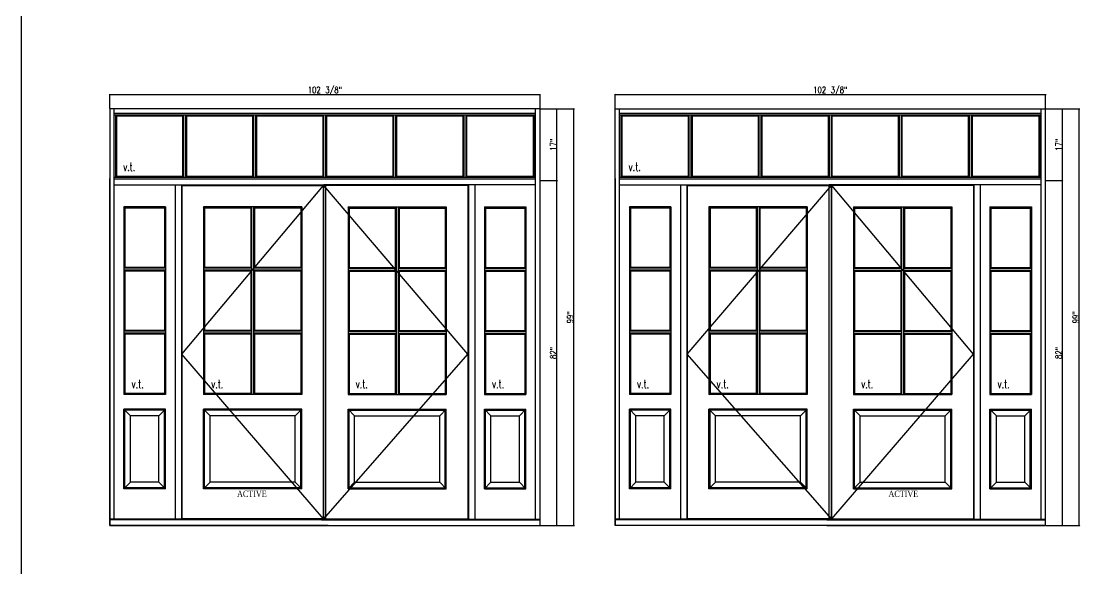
# Model space of a CAD drawing. Header units: inches. Extents: x 1985 to 11287, y 379 to 4336.
# Drawn here: x 8660 to 8911.8, y 4068.7 to 4198.9 of the extents above; entities that cross this region are included whole.
import ezdxf

# ---------------------------------------------------------------- set-up
doc = ezdxf.new("R2010")
doc.units = ezdxf.units.IN
doc.header["$MEASUREMENT"] = 0
doc.layers.get('0').update_dxf_attribs({"linetype": 'CONTINUOUS'})
doc.layers.get('Defpoints').update_dxf_attribs({"linetype": 'CONTINUOUS'})
for name, color, linetype in [('COTE1-1 99', 7, 'CONTINUOUS'), ('elevation 99', 7, 'CONTINUOUS'), ('opening side 99', 1, 'CONTINUOUS'), ('separation 99', 3, 'CONTINUOUS')]:
    doc.layers.add(name, color=color, linetype=linetype)
doc.styles.get("Standard").update_dxf_attribs({"font": 'txt.shx', "width": 0.8})
doc.styles.add('Times', font='times.ttf', dxfattribs={"width": 0.8})
doc.dimstyles.new('Elevation', dxfattribs={"dimscale": 2, "dimtxt": 0.75, "dimasz": 0.0625, "dimexe": 0.0625, "dimexo": 0.0625, "dimgap": 0.0625, "dimtad": 1, "dimdec": 5, "dimzin": 0, "dimdsep": 46, "dimlunit": 5, "dimtxsty": 'Standard', "dimblk1": 'OBLIQUE', "dimblk2": 'OBLIQUE', "dimsah": 1, "dimcen": 2, "dimdle": 0.0625, "dimclrd": 1, "dimclre": 1, "dimadec": 1, "dimazin": 0, "dimtfac": 0.375, "dimtdec": 5, "dimtmove": 0, "dimatfit": 3, "dimldrblk": 'OBLIQUE', "dimfxl": 1, "dimfrac": 2, "dimtolj": 1, "dimtzin": 0, "dimarcsym": 0})

# ---------------------------------------------------------------- blocks, each defined once
blk = doc.blocks.new('_OBLIQUE')
at = {"color": 0, "linetype": 'ByBlock'}
blk.add_line((-0.5, -0.5), (0.5, 0.5), dxfattribs=at)
blk = doc.blocks.new('*D331')
at = {"layer": 'COTE1-1 99', "color": 1, "lineweight": -2, "transparency": 16777216}
for p, q in [((8680.98, 4181.47), (8783.6, 4181.47)), ((8681.1, 4178.19), (8681.1, 4181.59)), ((8783.48, 4178.19), (8783.48, 4181.59))]:
    blk.add_line(p, q, dxfattribs=at)
at = {"layer": 'Defpoints', "color": 0, "transparency": 16777216}
for p in [(8783.48, 4181.47), (8681.1, 4178.06), (8783.48, 4178.06)]:
    blk.add_point(p, dxfattribs=at)
at = {"layer": 'COTE1-1 99', "color": 1, "lineweight": -2, "transparency": 16777216, "xscale": 0.125, "yscale": 0.125, "zscale": 0.125, "rotation": 180}
blk.add_blockref('_OBLIQUE', (8681.1, 4181.47), dxfattribs=at)
at = {"layer": 'COTE1-1 99', "color": 1, "lineweight": -2, "transparency": 16777216, "xscale": 0.125, "yscale": 0.125, "zscale": 0.125}
blk.add_blockref('_OBLIQUE', (8783.48, 4181.47), dxfattribs=at)
at = {"layer": 'COTE1-1 99', "color": 0, "transparency": 16777216, "insert": (8732.29, 4182.34), "char_height": 1.5, "attachment_point": 5}
blk.add_mtext('\\A1;102 3/8"', dxfattribs=at)
blk = doc.blocks.new('*D332')
at = {"layer": 'COTE1-1 99', "color": 1, "lineweight": -2, "transparency": 16777216}
for p, q in [((8783.6, 4178.06), (8787.6, 4178.06)), ((8787.48, 4160.94), (8787.48, 4178.19)), ((8783.6, 4161.06), (8787.6, 4161.06))]:
    blk.add_line(p, q, dxfattribs=at)
at = {"layer": 'Defpoints', "color": 0, "transparency": 16777216}
for p in [(8783.48, 4178.06), (8787.48, 4178.06), (8783.48, 4161.06)]:
    blk.add_point(p, dxfattribs=at)
at = {"layer": 'COTE1-1 99', "color": 1, "lineweight": -2, "transparency": 16777216, "xscale": 0.125, "yscale": 0.125, "zscale": 0.125}
for p, rotation in [((8787.48, 4178.06), 90), ((8787.48, 4161.06), 270)]:
    blk.add_blockref('_OBLIQUE', p, dxfattribs=dict(at, rotation=rotation))
at = {"layer": 'COTE1-1 99', "color": 0, "transparency": 16777216, "insert": (8786.6, 4169.56), "char_height": 1.5, "attachment_point": 5, "rotation": 90}
blk.add_mtext('\\A1;17"', dxfattribs=at)
blk = doc.blocks.new('*D333')
at = {"layer": 'COTE1-1 99', "color": 1, "lineweight": -2, "transparency": 16777216}
for p, q in [((8783.6, 4161.06), (8787.6, 4161.06)), ((8787.48, 4078.94), (8787.48, 4161.19)), ((8783.6, 4079.06), (8787.6, 4079.06))]:
    blk.add_line(p, q, dxfattribs=at)
at = {"layer": 'Defpoints', "color": 0, "transparency": 16777216}
for p in [(8783.48, 4161.06), (8787.48, 4161.06), (8783.48, 4079.06)]:
    blk.add_point(p, dxfattribs=at)
at = {"layer": 'COTE1-1 99', "color": 1, "lineweight": -2, "transparency": 16777216, "xscale": 0.125, "yscale": 0.125, "zscale": 0.125}
for p, rotation in [((8787.48, 4161.06), 90), ((8787.48, 4079.06), 270)]:
    blk.add_blockref('_OBLIQUE', p, dxfattribs=dict(at, rotation=rotation))
at = {"layer": 'COTE1-1 99', "color": 0, "transparency": 16777216, "insert": (8786.6, 4120.06), "char_height": 1.5, "attachment_point": 5, "rotation": 90}
blk.add_mtext('\\A1;82"', dxfattribs=at)
blk = doc.blocks.new('*D334')
at = {"layer": 'COTE1-1 99', "color": 1, "lineweight": -2, "transparency": 16777216}
for p, q in [((8783.6, 4178.06), (8791.62, 4178.06)), ((8791.5, 4078.94), (8791.5, 4178.19)), ((8783.6, 4079.06), (8791.62, 4079.06))]:
    blk.add_line(p, q, dxfattribs=at)
at = {"layer": 'Defpoints', "color": 0, "transparency": 16777216}
for p in [(8783.48, 4178.06), (8791.5, 4178.06), (8783.48, 4079.06)]:
    blk.add_point(p, dxfattribs=at)
at = {"layer": 'COTE1-1 99', "color": 1, "lineweight": -2, "transparency": 16777216, "xscale": 0.125, "yscale": 0.125, "zscale": 0.125}
for p, rotation in [((8791.5, 4178.06), 90), ((8791.5, 4079.06), 270)]:
    blk.add_blockref('_OBLIQUE', p, dxfattribs=dict(at, rotation=rotation))
at = {"layer": 'COTE1-1 99', "color": 0, "transparency": 16777216, "insert": (8790.62, 4128.56), "char_height": 1.5, "attachment_point": 5, "rotation": 90}
blk.add_mtext('\\A1;99"', dxfattribs=at)
blk = doc.blocks.new('*D283')
at = {"layer": 'COTE1-1 99', "color": 1, "lineweight": -2, "transparency": 16777216}
for p, q in [((8801.2, 4181.47), (8903.82, 4181.47)), ((8801.32, 4178.19), (8801.32, 4181.59)), ((8903.7, 4178.19), (8903.7, 4181.59))]:
    blk.add_line(p, q, dxfattribs=at)
at = {"layer": 'Defpoints', "color": 0, "transparency": 16777216}
for p in [(8903.7, 4181.47), (8801.32, 4178.06), (8903.7, 4178.06)]:
    blk.add_point(p, dxfattribs=at)
at = {"layer": 'COTE1-1 99', "color": 1, "lineweight": -2, "transparency": 16777216, "xscale": 0.125, "yscale": 0.125, "zscale": 0.125, "rotation": 180}
blk.add_blockref('_OBLIQUE', (8801.32, 4181.47), dxfattribs=at)
at = {"layer": 'COTE1-1 99', "color": 1, "lineweight": -2, "transparency": 16777216, "xscale": 0.125, "yscale": 0.125, "zscale": 0.125}
blk.add_blockref('_OBLIQUE', (8903.7, 4181.47), dxfattribs=at)
at = {"layer": 'COTE1-1 99', "color": 0, "transparency": 16777216, "insert": (8852.51, 4182.34), "char_height": 1.5, "attachment_point": 5}
blk.add_mtext('\\A1;102 3/8"', dxfattribs=at)
blk = doc.blocks.new('*D284')
at = {"layer": 'COTE1-1 99', "color": 1, "lineweight": -2, "transparency": 16777216}
for p, q in [((8903.82, 4178.06), (8907.82, 4178.06)), ((8907.7, 4160.94), (8907.7, 4178.19)), ((8903.82, 4161.06), (8907.82, 4161.06))]:
    blk.add_line(p, q, dxfattribs=at)
at = {"layer": 'Defpoints', "color": 0, "transparency": 16777216}
for p in [(8903.7, 4178.06), (8907.7, 4178.06), (8903.7, 4161.06)]:
    blk.add_point(p, dxfattribs=at)
at = {"layer": 'COTE1-1 99', "color": 1, "lineweight": -2, "transparency": 16777216, "xscale": 0.125, "yscale": 0.125, "zscale": 0.125}
for p, rotation in [((8907.7, 4178.06), 90), ((8907.7, 4161.06), 270)]:
    blk.add_blockref('_OBLIQUE', p, dxfattribs=dict(at, rotation=rotation))
at = {"layer": 'COTE1-1 99', "color": 0, "transparency": 16777216, "insert": (8906.82, 4169.56), "char_height": 1.5, "attachment_point": 5, "rotation": 90}
blk.add_mtext('\\A1;17"', dxfattribs=at)
blk = doc.blocks.new('*D285')
at = {"layer": 'COTE1-1 99', "color": 1, "lineweight": -2, "transparency": 16777216}
for p, q in [((8903.82, 4161.06), (8907.82, 4161.06)), ((8907.7, 4078.94), (8907.7, 4161.19)), ((8903.82, 4079.06), (8907.82, 4079.06))]:
    blk.add_line(p, q, dxfattribs=at)
at = {"layer": 'Defpoints', "color": 0, "transparency": 16777216}
for p in [(8903.7, 4161.06), (8907.7, 4161.06), (8903.7, 4079.06)]:
    blk.add_point(p, dxfattribs=at)
at = {"layer": 'COTE1-1 99', "color": 1, "lineweight": -2, "transparency": 16777216, "xscale": 0.125, "yscale": 0.125, "zscale": 0.125}
for p, rotation in [((8907.7, 4161.06), 90), ((8907.7, 4079.06), 270)]:
    blk.add_blockref('_OBLIQUE', p, dxfattribs=dict(at, rotation=rotation))
at = {"layer": 'COTE1-1 99', "color": 0, "transparency": 16777216, "insert": (8906.82, 4120.06), "char_height": 1.5, "attachment_point": 5, "rotation": 90}
blk.add_mtext('\\A1;82"', dxfattribs=at)
blk = doc.blocks.new('*D286')
at = {"layer": 'COTE1-1 99', "color": 1, "lineweight": -2, "transparency": 16777216}
for p, q in [((8903.82, 4178.06), (8911.85, 4178.06)), ((8911.72, 4078.94), (8911.72, 4178.19)), ((8903.82, 4079.06), (8911.85, 4079.06))]:
    blk.add_line(p, q, dxfattribs=at)
at = {"layer": 'Defpoints', "color": 0, "transparency": 16777216}
for p in [(8903.7, 4178.06), (8911.72, 4178.06), (8903.7, 4079.06)]:
    blk.add_point(p, dxfattribs=at)
at = {"layer": 'COTE1-1 99', "color": 1, "lineweight": -2, "transparency": 16777216, "xscale": 0.125, "yscale": 0.125, "zscale": 0.125}
for p, rotation in [((8911.72, 4178.06), 90), ((8911.72, 4079.06), 270)]:
    blk.add_blockref('_OBLIQUE', p, dxfattribs=dict(at, rotation=rotation))
at = {"layer": 'COTE1-1 99', "color": 0, "transparency": 16777216, "insert": (8910.85, 4128.56), "char_height": 1.5, "attachment_point": 5, "rotation": 90}
blk.add_mtext('\\A1;99"', dxfattribs=at)

msp = doc.modelspace()

# ---------------------------------------------------------------- linework, layer by layer
at = {"layer": 'elevation 99'}
for p, q in [((8783.47513, 4178.062173), (8681.10013, 4178.062173)), ((8681.10013, 4178.062173), (8681.10013, 4079.062173)), ((8682.16263, 4080.521703), (8682.16263, 4178.062173)), ((8782.41263, 4080.521703), (8782.41263, 4178.062173)), ((8783.47513, 4079.062173), (8783.47513, 4178.062173)), ((8801.320907, 4178.062173), (8903.695907, 4178.062173)), ((8801.320907, 4079.062173), (8801.320907, 4178.062173)), ((8802.383407, 4080.521703), (8802.383407, 4178.062173)), ((8902.633407, 4080.521703), (8902.633407, 4178.062173)), ((8903.695907, 4079.062173), (8903.695907, 4178.062173)), ((8782.41263, 4176.999673), (8682.16263, 4176.999673)), ((8682.16263, 4176.678223), (8699.188089, 4176.678223)), ((8682.484026, 4176.678223), (8682.484026, 4161.821097)), ((8682.725097, 4176.437151), (8682.484026, 4176.678223)), ((8682.725097, 4176.437151), (8682.725097, 4162.062169)), ((8682.725097, 4176.437151), (8693.79808, 4176.437151)), ((8693.79808, 4176.437151), (8698.517289, 4176.437151)), ((8698.517289, 4176.437151), (8698.721489, 4176.678223)), ((8698.517289, 4162.062169), (8698.517289, 4176.437151)), ((8698.721489, 4161.821097), (8698.721489, 4176.678223)), ((8699.151217, 4176.678223), (8710.674843, 4176.678223)), ((8699.188089, 4161.821097), (8699.188089, 4176.678223)), ((8699.188089, 4176.678223), (8699.392289, 4176.437151)), ((8699.392289, 4162.062169), (8699.392289, 4176.437151)), ((8699.392289, 4176.437151), (8710.433772, 4176.437151)), ((8699.392289, 4176.437151), (8699.392289, 4162.062169)), ((8710.433772, 4176.437151), (8715.18398, 4176.437151)), ((8710.674843, 4176.678223), (8753.306917, 4176.678223)), ((8715.18398, 4176.437151), (8715.38818, 4176.678223)), ((8715.18398, 4162.062169), (8715.18398, 4176.437151)), ((8715.38818, 4161.821097), (8715.38818, 4176.678223)), ((8715.85478, 4176.678223), (8716.05898, 4176.437151)), ((8715.85478, 4161.821097), (8715.85478, 4176.678223)), ((8716.05898, 4176.437151), (8731.85013, 4176.437151)), ((8716.05898, 4162.062169), (8716.05898, 4176.437151)), ((8731.85013, 4176.437151), (8732.05433, 4176.678223)), ((8731.85013, 4162.062169), (8731.85013, 4176.437151)), ((8732.05433, 4161.821097), (8732.05433, 4176.678223)), ((8732.52093, 4161.821097), (8732.52093, 4176.678223)), ((8732.72513, 4176.437151), (8732.52093, 4176.678223)), ((8732.72513, 4162.062169), (8732.72513, 4176.437151)), ((8732.72513, 4176.437151), (8748.51678, 4176.437151)), ((8748.51678, 4176.437151), (8748.72098, 4176.678223)), ((8748.51678, 4162.062169), (8748.51678, 4176.437151)), ((8748.72098, 4161.821097), (8748.72098, 4176.678223)), ((8749.39178, 4176.437151), (8749.18758, 4176.678223)), ((8749.18758, 4161.821097), (8749.18758, 4176.678223)), ((8749.39178, 4176.437151), (8753.547989, 4176.437151)), ((8749.39178, 4162.062169), (8749.39178, 4176.437151)), ((8753.306917, 4176.678223), (8765.424543, 4176.678223)), ((8753.547989, 4176.437151), (8765.183472, 4176.437151)), ((8765.183472, 4176.437151), (8765.387672, 4176.678223)), ((8765.183472, 4162.062169), (8765.183472, 4176.437151)), ((8765.183472, 4176.437151), (8765.183472, 4162.062169)), ((8765.387672, 4161.821097), (8765.387672, 4176.678223)), ((8765.424543, 4176.678223), (8782.41263, 4176.678223)), ((8765.854272, 4161.821097), (8765.854272, 4176.678223)), ((8766.058472, 4176.437151), (8765.854272, 4176.678223)), ((8766.058472, 4162.062169), (8766.058472, 4176.437151)), ((8766.058472, 4176.437151), (8770.27718, 4176.437151)), ((8770.27718, 4176.437151), (8781.850163, 4176.437151)), ((8781.850163, 4176.437151), (8782.091235, 4176.678223)), ((8781.850163, 4176.437151), (8781.850163, 4162.062169)), ((8782.091235, 4176.678223), (8782.091235, 4161.821097)), ((8902.633407, 4176.999673), (8802.383407, 4176.999673)), ((8802.383407, 4176.678223), (8819.408866, 4176.678223)), ((8802.945874, 4176.437151), (8802.704803, 4176.678223)), ((8802.704803, 4176.678223), (8802.704803, 4161.821097)), ((8802.945874, 4176.437151), (8814.018857, 4176.437151)), ((8802.945874, 4176.437151), (8802.945874, 4162.062169)), ((8814.018857, 4176.437151), (8818.738066, 4176.437151)), ((8818.738066, 4176.437151), (8818.942266, 4176.678223)), ((8818.738066, 4162.062169), (8818.738066, 4176.437151)), ((8818.942266, 4161.821097), (8818.942266, 4176.678223)), ((8819.371994, 4176.678223), (8830.89562, 4176.678223)), ((8819.408866, 4176.678223), (8819.613066, 4176.437151)), ((8819.408866, 4161.821097), (8819.408866, 4176.678223)), ((8819.613066, 4176.437151), (8819.613066, 4162.062169)), ((8819.613066, 4176.437151), (8830.654549, 4176.437151)), ((8819.613066, 4162.062169), (8819.613066, 4176.437151)), ((8830.654549, 4176.437151), (8835.404757, 4176.437151)), ((8830.89562, 4176.678223), (8873.527694, 4176.678223)), ((8835.404757, 4176.437151), (8835.608957, 4176.678223)), ((8835.404757, 4162.062169), (8835.404757, 4176.437151)), ((8835.608957, 4161.821097), (8835.608957, 4176.678223)), ((8836.075557, 4161.821097), (8836.075557, 4176.678223)), ((8836.075557, 4176.678223), (8836.279757, 4176.437151)), ((8836.279757, 4162.062169), (8836.279757, 4176.437151)), ((8836.279757, 4176.437151), (8852.070907, 4176.437151)), ((8852.070907, 4176.437151), (8852.275107, 4176.678223)), ((8852.070907, 4162.062169), (8852.070907, 4176.437151)), ((8852.275107, 4161.821097), (8852.275107, 4176.678223)), ((8852.945907, 4176.437151), (8852.741707, 4176.678223)), ((8852.741707, 4161.821097), (8852.741707, 4176.678223)), ((8852.945907, 4176.437151), (8868.737557, 4176.437151)), ((8852.945907, 4162.062169), (8852.945907, 4176.437151)), ((8868.737557, 4176.437151), (8868.941757, 4176.678223)), ((8868.737557, 4162.062169), (8868.737557, 4176.437151)), ((8868.941757, 4161.821097), (8868.941757, 4176.678223)), ((8869.408357, 4161.821097), (8869.408357, 4176.678223)), ((8869.612557, 4176.437151), (8869.408357, 4176.678223)), ((8869.612557, 4162.062169), (8869.612557, 4176.437151)), ((8869.612557, 4176.437151), (8873.768766, 4176.437151)), ((8873.527694, 4176.678223), (8885.64532, 4176.678223)), ((8873.768766, 4176.437151), (8885.404249, 4176.437151)), ((8885.404249, 4176.437151), (8885.608449, 4176.678223)), ((8885.404249, 4176.437151), (8885.404249, 4162.062169)), ((8885.404249, 4162.062169), (8885.404249, 4176.437151)), ((8885.608449, 4161.821097), (8885.608449, 4176.678223)), ((8885.64532, 4176.678223), (8902.633407, 4176.678223)), ((8886.279249, 4176.437151), (8886.075049, 4176.678223)), ((8886.075049, 4161.821097), (8886.075049, 4176.678223)), ((8886.279249, 4176.437151), (8890.497957, 4176.437151)), ((8886.279249, 4162.062169), (8886.279249, 4176.437151)), ((8890.497957, 4176.437151), (8902.07094, 4176.437151)), ((8902.07094, 4176.437151), (8902.312012, 4176.678223)), ((8902.07094, 4176.437151), (8902.07094, 4162.062169)), ((8902.312012, 4176.678223), (8902.312012, 4161.821097)), ((8681.10013, 4079.062173), (8681.10013, 4161.499673)), ((8682.16263, 4161.821097), (8699.188089, 4161.821097)), ((8682.16263, 4161.49021), (8782.41263, 4161.49021)), ((8682.16263, 4159.999673), (8696.10013, 4159.999673)), ((8682.725097, 4162.062169), (8682.484026, 4161.821097)), ((8682.725097, 4162.062169), (8693.79808, 4162.062169)), ((8693.79808, 4162.062169), (8698.517289, 4162.062169)), ((8696.10013, 4159.999673), (8732.03763, 4159.999673)), ((8696.66263, 4159.999673), (8696.66263, 4080.521703)), ((8698.16263, 4159.999673), (8698.16263, 4080.521703)), ((8698.25633, 4159.905973), (8698.25633, 4080.652644)), ((8698.25633, 4159.905973), (8731.94393, 4159.905973)), ((8698.517289, 4162.062169), (8698.721489, 4161.821097)), ((8699.151217, 4161.821097), (8710.674843, 4161.821097)), ((8699.188089, 4161.821097), (8699.392289, 4162.062169)), ((8699.392289, 4162.062169), (8710.433772, 4162.062169)), ((8710.433772, 4162.062169), (8715.18398, 4162.062169)), ((8710.674843, 4161.821097), (8753.306917, 4161.821097)), ((8715.18398, 4162.062169), (8715.38818, 4161.821097)), ((8715.85478, 4161.821097), (8716.05898, 4162.062169)), ((8716.05898, 4162.062169), (8731.85013, 4162.062169)), ((8731.85013, 4162.062169), (8732.05433, 4161.821097)), ((8731.94393, 4080.652694), (8731.94393, 4159.905973)), ((8768.47513, 4159.999673), (8732.03763, 4159.999673)), ((8732.03768, 4080.652694), (8732.03768, 4159.905973)), ((8766.31893, 4159.905973), (8732.03768, 4159.905973)), ((8732.52093, 4161.821097), (8732.72513, 4162.062169)), ((8732.53768, 4080.652694), (8732.53768, 4159.905973)), ((8732.72513, 4162.062169), (8748.51678, 4162.062169)), ((8748.51678, 4162.062169), (8748.72098, 4161.821097)), ((8749.18758, 4161.821097), (8749.39178, 4162.062169)), ((8749.39178, 4162.062169), (8753.547989, 4162.062169)), ((8753.306917, 4161.821097), (8765.424543, 4161.821097)), ((8753.547989, 4162.062169), (8765.183472, 4162.062169)), ((8765.183472, 4162.062169), (8765.387672, 4161.821097)), ((8765.424543, 4161.821097), (8782.41263, 4161.821097)), ((8765.854272, 4161.821097), (8766.058472, 4162.062169)), ((8766.058472, 4162.062169), (8770.27718, 4162.062169)), ((8766.31893, 4159.905973), (8766.31893, 4080.652644)), ((8766.41263, 4159.999673), (8766.41263, 4080.521703)), ((8767.91263, 4159.999673), (8767.91263, 4080.521703)), ((8782.41263, 4159.999673), (8768.47513, 4159.999673)), ((8770.27718, 4162.062169), (8781.850163, 4162.062169)), ((8781.850163, 4162.062169), (8782.091235, 4161.821097)), ((8801.320907, 4161.499673), (8801.320907, 4079.062173)), ((8802.383407, 4161.821097), (8819.408866, 4161.821097)), ((8802.383407, 4161.49021), (8902.633407, 4161.49021)), ((8802.383407, 4159.999673), (8816.320907, 4159.999673)), ((8802.945874, 4162.062169), (8802.704803, 4161.821097)), ((8802.945874, 4162.062169), (8814.018857, 4162.062169)), ((8814.018857, 4162.062169), (8818.738066, 4162.062169)), ((8816.320907, 4159.999673), (8852.258407, 4159.999673)), ((8816.883407, 4159.999673), (8816.883407, 4080.521703)), ((8818.383407, 4159.999673), (8818.383407, 4080.521703)), ((8818.477107, 4159.905973), (8852.758357, 4159.905973)), ((8818.477107, 4159.905973), (8818.477107, 4080.652644)), ((8818.738066, 4162.062169), (8818.942266, 4161.821097)), ((8819.371994, 4161.821097), (8830.89562, 4161.821097)), ((8819.408866, 4161.821097), (8819.613066, 4162.062169)), ((8819.613066, 4162.062169), (8830.654549, 4162.062169)), ((8830.654549, 4162.062169), (8835.404757, 4162.062169)), ((8830.89562, 4161.821097), (8873.527694, 4161.821097)), ((8835.404757, 4162.062169), (8835.608957, 4161.821097)), ((8836.075557, 4161.821097), (8836.279757, 4162.062169)), ((8836.279757, 4162.062169), (8852.070907, 4162.062169)), ((8852.070907, 4162.062169), (8852.275107, 4161.821097)), ((8852.258357, 4080.652694), (8852.258357, 4159.905973)), ((8888.695907, 4159.999673), (8852.258407, 4159.999673)), ((8852.741707, 4161.821097), (8852.945907, 4162.062169)), ((8852.758357, 4080.652694), (8852.758357, 4159.905973)), ((8886.539707, 4159.905973), (8852.852107, 4159.905973)), ((8852.852107, 4080.652694), (8852.852107, 4159.905973)), ((8852.945907, 4162.062169), (8868.737557, 4162.062169)), ((8868.737557, 4162.062169), (8868.941757, 4161.821097)), ((8869.408357, 4161.821097), (8869.612557, 4162.062169)), ((8869.612557, 4162.062169), (8873.768766, 4162.062169)), ((8873.527694, 4161.821097), (8885.64532, 4161.821097)), ((8873.768766, 4162.062169), (8885.404249, 4162.062169)), ((8885.404249, 4162.062169), (8885.608449, 4161.821097)), ((8885.64532, 4161.821097), (8902.633407, 4161.821097)), ((8886.075049, 4161.821097), (8886.279249, 4162.062169)), ((8886.279249, 4162.062169), (8890.497957, 4162.062169)), ((8886.539707, 4159.905973), (8886.539707, 4080.652644)), ((8886.633407, 4159.999673), (8886.633407, 4080.521703)), ((8888.133407, 4159.999673), (8888.133407, 4080.521703)), ((8902.633407, 4159.999673), (8888.695907, 4159.999673)), ((8890.497957, 4162.062169), (8902.07094, 4162.062169)), ((8902.07094, 4162.062169), (8902.312012, 4161.821097)), ((8684.725089, 4154.499625), (8684.484017, 4154.767496)), ((8694.341243, 4154.767496), (8684.484017, 4154.767496)), ((8684.484017, 4154.767496), (8684.484017, 4110.200502)), ((8694.341243, 4154.767496), (8694.100172, 4154.499625)), ((8694.341243, 4154.767496), (8694.341243, 4110.200502)), ((8703.421544, 4154.767496), (8703.421544, 4110.200502)), ((8726.778717, 4154.767496), (8703.421544, 4154.767496)), ((8703.662615, 4154.499625), (8703.421544, 4154.767496)), ((8714.86683, 4154.767496), (8714.66263, 4154.499625)), ((8714.86683, 4154.767496), (8714.86683, 4110.200502)), ((8715.33343, 4154.767496), (8715.33343, 4110.200502)), ((8715.53763, 4154.499625), (8715.33343, 4154.767496)), ((8726.537645, 4154.499625), (8726.778717, 4154.767496)), ((8726.778717, 4154.767496), (8726.778717, 4110.200502)), ((8738.037615, 4154.499625), (8737.796544, 4154.767496)), ((8737.796544, 4154.767496), (8761.153717, 4154.767496)), ((8737.796544, 4154.767496), (8737.796544, 4110.200502)), ((8749.03763, 4154.499625), (8749.24183, 4154.767496)), ((8749.24183, 4154.767496), (8749.24183, 4110.200502)), ((8749.70843, 4154.767496), (8749.91263, 4154.499625)), ((8749.70843, 4154.767496), (8749.70843, 4110.200502)), ((8760.912645, 4154.499625), (8761.153717, 4154.767496)), ((8761.153717, 4154.767496), (8761.153717, 4110.200502)), ((8770.234017, 4154.767496), (8770.234017, 4110.200502)), ((8770.234017, 4154.767496), (8780.091243, 4154.767496)), ((8770.234017, 4154.767496), (8770.475089, 4154.499625)), ((8779.850172, 4154.499625), (8780.091243, 4154.767496)), ((8780.091243, 4154.767496), (8780.091243, 4110.200502)), ((8804.704794, 4154.767496), (8804.704794, 4110.200502)), ((8814.56202, 4154.767496), (8804.704794, 4154.767496)), ((8804.945866, 4154.499625), (8804.704794, 4154.767496)), ((8814.56202, 4154.767496), (8814.320949, 4154.499625)), ((8814.56202, 4154.767496), (8814.56202, 4110.200502)), ((8823.883392, 4154.499625), (8823.642321, 4154.767496)), ((8846.999494, 4154.767496), (8823.642321, 4154.767496)), ((8823.642321, 4154.767496), (8823.642321, 4110.200502)), ((8835.087607, 4154.767496), (8834.883407, 4154.499625)), ((8835.087607, 4154.767496), (8835.087607, 4110.200502)), ((8835.758407, 4154.499625), (8835.554207, 4154.767496)), ((8835.554207, 4154.767496), (8835.554207, 4110.200502)), ((8846.758422, 4154.499625), (8846.999494, 4154.767496)), ((8846.999494, 4154.767496), (8846.999494, 4110.200502)), ((8858.017321, 4154.767496), (8858.017321, 4110.200502)), ((8858.017321, 4154.767496), (8881.374494, 4154.767496)), ((8858.258392, 4154.499625), (8858.017321, 4154.767496)), ((8869.258407, 4154.499625), (8869.462607, 4154.767496)), ((8869.462607, 4154.767496), (8869.462607, 4110.200502)), ((8869.929207, 4154.767496), (8869.929207, 4110.200502)), ((8869.929207, 4154.767496), (8870.133407, 4154.499625)), ((8881.133422, 4154.499625), (8881.374494, 4154.767496)), ((8881.374494, 4154.767496), (8881.374494, 4110.200502)), ((8890.454794, 4154.767496), (8890.695866, 4154.499625)), ((8890.454794, 4154.767496), (8900.31202, 4154.767496)), ((8890.454794, 4154.767496), (8890.454794, 4110.200502)), ((8900.070949, 4154.499625), (8900.31202, 4154.767496)), ((8900.31202, 4154.767496), (8900.31202, 4110.200502)), ((8694.100172, 4154.499625), (8684.725089, 4154.499625)), ((8684.725089, 4154.499625), (8684.725089, 4140.396125)), ((8694.100172, 4154.499625), (8694.100172, 4140.396125)), ((8703.662615, 4154.499625), (8703.662615, 4140.396125)), ((8714.66263, 4154.499625), (8703.662615, 4154.499625)), ((8714.66263, 4154.499625), (8714.66263, 4140.396125)), ((8726.537645, 4154.499625), (8715.53763, 4154.499625)), ((8715.53763, 4154.499625), (8715.53763, 4140.396125)), ((8726.537645, 4154.499625), (8726.537645, 4140.396125)), ((8738.037615, 4154.499625), (8749.03763, 4154.499625)), ((8738.037615, 4154.499625), (8738.037615, 4140.396125)), ((8749.03763, 4154.499625), (8749.03763, 4140.396125)), ((8749.91263, 4154.499625), (8760.912645, 4154.499625)), ((8749.91263, 4154.499625), (8749.91263, 4140.396125)), ((8760.912645, 4154.499625), (8760.912645, 4140.396125)), ((8770.475089, 4154.499625), (8770.475089, 4140.396125)), ((8770.475089, 4154.499625), (8779.850172, 4154.499625)), ((8779.850172, 4154.499625), (8779.850172, 4140.396125)), ((8804.945866, 4154.499625), (8804.945866, 4140.396125)), ((8814.320949, 4154.499625), (8804.945866, 4154.499625)), ((8814.320949, 4154.499625), (8814.320949, 4140.396125)), ((8834.883407, 4154.499625), (8823.883392, 4154.499625)), ((8823.883392, 4154.499625), (8823.883392, 4140.396125)), ((8834.883407, 4154.499625), (8834.883407, 4140.396125)), ((8835.758407, 4154.499625), (8835.758407, 4140.396125)), ((8846.758422, 4154.499625), (8835.758407, 4154.499625)), ((8846.758422, 4154.499625), (8846.758422, 4140.396125)), ((8858.258392, 4154.499625), (8858.258392, 4140.396125)), ((8858.258392, 4154.499625), (8869.258407, 4154.499625)), ((8869.258407, 4154.499625), (8869.258407, 4140.396125)), ((8870.133407, 4154.499625), (8870.133407, 4140.396125)), ((8870.133407, 4154.499625), (8881.133422, 4154.499625)), ((8881.133422, 4154.499625), (8881.133422, 4140.396125)), ((8890.695866, 4154.499625), (8900.070949, 4154.499625)), ((8890.695866, 4154.499625), (8890.695866, 4140.396125)), ((8900.070949, 4154.499625), (8900.070949, 4140.396125)), ((8684.725089, 4140.396125), (8684.484017, 4140.191925)), ((8694.341243, 4140.191925), (8684.484017, 4140.191925)), ((8684.725089, 4139.521125), (8684.484017, 4139.725325)), ((8694.341243, 4139.725325), (8684.484017, 4139.725325)), ((8694.100172, 4140.396125), (8684.725089, 4140.396125)), ((8694.100172, 4140.396125), (8694.341243, 4140.191925)), ((8694.341243, 4139.725325), (8694.100172, 4139.521125)), ((8703.662615, 4140.396125), (8703.421544, 4140.191925)), ((8714.86683, 4140.191925), (8703.421544, 4140.191925)), ((8703.662615, 4139.521125), (8703.421544, 4139.725325)), ((8714.86683, 4139.725325), (8703.421544, 4139.725325)), ((8714.66263, 4140.396125), (8703.662615, 4140.396125)), ((8714.66263, 4140.396125), (8714.86683, 4140.191925)), ((8714.66263, 4139.521125), (8714.86683, 4139.725325)), ((8715.53763, 4140.396125), (8715.33343, 4140.191925)), ((8726.778717, 4140.191925), (8715.33343, 4140.191925)), ((8726.778717, 4139.725325), (8715.33343, 4139.725325)), ((8715.53763, 4139.521125), (8715.33343, 4139.725325)), ((8726.537645, 4140.396125), (8715.53763, 4140.396125)), ((8726.537645, 4140.396125), (8726.778717, 4140.191925)), ((8726.537645, 4139.521125), (8726.778717, 4139.725325)), ((8738.037615, 4140.396125), (8737.796544, 4140.191925)), ((8737.796544, 4140.191925), (8749.24183, 4140.191925)), ((8738.037615, 4139.521125), (8737.796544, 4139.725325)), ((8737.796544, 4139.725325), (8749.24183, 4139.725325)), ((8738.037615, 4140.396125), (8749.03763, 4140.396125)), ((8749.03763, 4140.396125), (8749.24183, 4140.191925)), ((8749.03763, 4139.521125), (8749.24183, 4139.725325)), ((8749.91263, 4140.396125), (8749.70843, 4140.191925)), ((8749.70843, 4140.191925), (8761.153717, 4140.191925)), ((8749.70843, 4139.725325), (8761.153717, 4139.725325)), ((8749.91263, 4139.521125), (8749.70843, 4139.725325)), ((8749.91263, 4140.396125), (8760.912645, 4140.396125)), ((8760.912645, 4140.396125), (8761.153717, 4140.191925)), ((8760.912645, 4139.521125), (8761.153717, 4139.725325)), ((8770.475089, 4140.396125), (8770.234017, 4140.191925)), ((8770.234017, 4140.191925), (8780.091243, 4140.191925)), ((8770.234017, 4139.725325), (8780.091243, 4139.725325)), ((8770.234017, 4139.725325), (8770.475089, 4139.521125)), ((8770.475089, 4140.396125), (8779.850172, 4140.396125)), ((8779.850172, 4140.396125), (8780.091243, 4140.191925)), ((8779.850172, 4139.521125), (8780.091243, 4139.725325)), ((8804.945866, 4140.396125), (8804.704794, 4140.191925)), ((8814.56202, 4140.191925), (8804.704794, 4140.191925)), ((8814.56202, 4139.725325), (8804.704794, 4139.725325)), ((8804.945866, 4139.521125), (8804.704794, 4139.725325)), ((8814.320949, 4140.396125), (8804.945866, 4140.396125)), ((8814.320949, 4140.396125), (8814.56202, 4140.191925)), ((8814.56202, 4139.725325), (8814.320949, 4139.521125)), ((8823.883392, 4140.396125), (8823.642321, 4140.191925)), ((8835.087607, 4140.191925), (8823.642321, 4140.191925)), ((8835.087607, 4139.725325), (8823.642321, 4139.725325)), ((8823.883392, 4139.521125), (8823.642321, 4139.725325)), ((8834.883407, 4140.396125), (8823.883392, 4140.396125)), ((8834.883407, 4140.396125), (8835.087607, 4140.191925)), ((8834.883407, 4139.521125), (8835.087607, 4139.725325)), ((8835.758407, 4140.396125), (8835.554207, 4140.191925)), ((8846.999494, 4140.191925), (8835.554207, 4140.191925)), ((8835.758407, 4139.521125), (8835.554207, 4139.725325)), ((8846.999494, 4139.725325), (8835.554207, 4139.725325)), ((8846.758422, 4140.396125), (8835.758407, 4140.396125)), ((8846.758422, 4140.396125), (8846.999494, 4140.191925)), ((8846.758422, 4139.521125), (8846.999494, 4139.725325)), ((8858.258392, 4140.396125), (8858.017321, 4140.191925)), ((8858.017321, 4140.191925), (8869.462607, 4140.191925)), ((8858.017321, 4139.725325), (8869.462607, 4139.725325)), ((8858.258392, 4139.521125), (8858.017321, 4139.725325)), ((8858.258392, 4140.396125), (8869.258407, 4140.396125)), ((8869.258407, 4140.396125), (8869.462607, 4140.191925)), ((8869.258407, 4139.521125), (8869.462607, 4139.725325)), ((8870.133407, 4140.396125), (8869.929207, 4140.191925)), ((8869.929207, 4140.191925), (8881.374494, 4140.191925)), ((8870.133407, 4139.521125), (8869.929207, 4139.725325)), ((8869.929207, 4139.725325), (8881.374494, 4139.725325)), ((8870.133407, 4140.396125), (8881.133422, 4140.396125)), ((8881.133422, 4140.396125), (8881.374494, 4140.191925)), ((8881.133422, 4139.521125), (8881.374494, 4139.725325)), ((8890.695866, 4140.396125), (8890.454794, 4140.191925)), ((8890.454794, 4140.191925), (8900.31202, 4140.191925)), ((8890.454794, 4139.725325), (8890.695866, 4139.521125)), ((8890.454794, 4139.725325), (8900.31202, 4139.725325)), ((8890.695866, 4140.396125), (8900.070949, 4140.396125)), ((8900.070949, 4140.396125), (8900.31202, 4140.191925)), ((8900.070949, 4139.521125), (8900.31202, 4139.725325)), ((8684.725089, 4139.521125), (8684.725089, 4125.417625)), ((8694.100172, 4139.521125), (8684.725089, 4139.521125)), ((8694.100172, 4139.521125), (8694.100172, 4125.417625)), ((8703.662615, 4139.521125), (8703.662615, 4125.417625)), ((8714.66263, 4139.521125), (8703.662615, 4139.521125)), ((8714.66263, 4139.521125), (8714.66263, 4125.417625)), ((8726.537645, 4139.521125), (8715.53763, 4139.521125)), ((8715.53763, 4139.521125), (8715.53763, 4125.417625)), ((8726.537645, 4139.521125), (8726.537645, 4125.417625)), ((8738.037615, 4139.521125), (8738.037615, 4125.417625)), ((8738.037615, 4139.521125), (8749.03763, 4139.521125)), ((8749.03763, 4139.521125), (8749.03763, 4125.417625)), ((8749.91263, 4139.521125), (8749.91263, 4125.417625)), ((8749.91263, 4139.521125), (8760.912645, 4139.521125)), ((8760.912645, 4139.521125), (8760.912645, 4125.417625)), ((8770.475089, 4139.521125), (8779.850172, 4139.521125)), ((8770.475089, 4139.521125), (8770.475089, 4125.417625)), ((8779.850172, 4139.521125), (8779.850172, 4125.417625)), ((8814.320949, 4139.521125), (8804.945866, 4139.521125)), ((8804.945866, 4139.521125), (8804.945866, 4125.417625)), ((8814.320949, 4139.521125), (8814.320949, 4125.417625)), ((8834.883407, 4139.521125), (8823.883392, 4139.521125)), ((8823.883392, 4139.521125), (8823.883392, 4125.417625)), ((8834.883407, 4139.521125), (8834.883407, 4125.417625)), ((8835.758407, 4139.521125), (8835.758407, 4125.417625)), ((8846.758422, 4139.521125), (8835.758407, 4139.521125)), ((8846.758422, 4139.521125), (8846.758422, 4125.417625)), ((8858.258392, 4139.521125), (8869.258407, 4139.521125)), ((8858.258392, 4139.521125), (8858.258392, 4125.417625)), ((8869.258407, 4139.521125), (8869.258407, 4125.417625)), ((8870.133407, 4139.521125), (8881.133422, 4139.521125)), ((8870.133407, 4139.521125), (8870.133407, 4125.417625)), ((8881.133422, 4139.521125), (8881.133422, 4125.417625)), ((8890.695866, 4139.521125), (8890.695866, 4125.417625)), ((8890.695866, 4139.521125), (8900.070949, 4139.521125)), ((8900.070949, 4139.521125), (8900.070949, 4125.417625)), ((8684.725089, 4125.417625), (8684.484017, 4125.213425)), ((8694.341243, 4125.213425), (8684.484017, 4125.213425)), ((8684.725089, 4124.547073), (8684.484017, 4124.751273)), ((8694.341243, 4124.751273), (8684.484017, 4124.751273)), ((8694.100172, 4125.417625), (8684.725089, 4125.417625)), ((8684.725089, 4124.547073), (8684.725089, 4110.441573)), ((8694.100172, 4124.547073), (8684.725089, 4124.547073)), ((8694.341243, 4125.213425), (8694.100172, 4125.417625)), ((8694.100172, 4124.547073), (8694.341243, 4124.751273)), ((8694.100172, 4124.547073), (8694.100172, 4110.441573)), ((8703.662615, 4125.417625), (8703.421544, 4125.213425)), ((8714.86683, 4125.213425), (8703.421544, 4125.213425)), ((8703.662615, 4124.547073), (8703.421544, 4124.751273)), ((8714.86683, 4124.751273), (8703.421544, 4124.751273)), ((8714.66263, 4125.417625), (8703.662615, 4125.417625)), ((8703.662615, 4124.547073), (8703.662615, 4110.441573)), ((8714.66263, 4124.547073), (8703.662615, 4124.547073)), ((8714.66263, 4124.547073), (8714.66263, 4110.441573)), ((8726.778717, 4125.213425), (8715.33343, 4125.213425)), ((8726.778717, 4124.751273), (8715.33343, 4124.751273)), ((8726.537645, 4125.417625), (8715.53763, 4125.417625)), ((8726.537645, 4124.547073), (8715.53763, 4124.547073)), ((8715.53763, 4124.547073), (8715.53763, 4110.441573)), ((8726.537645, 4125.417625), (8726.778717, 4125.213425)), ((8726.537645, 4124.547073), (8726.537645, 4110.441573)), ((8738.037615, 4125.417625), (8737.796544, 4125.213425)), ((8737.796544, 4125.213425), (8749.24183, 4125.213425)), ((8737.796544, 4124.751273), (8749.24183, 4124.751273)), ((8738.037615, 4125.417625), (8749.03763, 4125.417625)), ((8738.037615, 4124.547073), (8738.037615, 4110.441573)), ((8738.037615, 4124.547073), (8749.03763, 4124.547073)), ((8749.03763, 4124.547073), (8749.03763, 4110.441573)), ((8749.70843, 4125.213425), (8761.153717, 4125.213425)), ((8749.70843, 4124.751273), (8761.153717, 4124.751273)), ((8749.91263, 4125.417625), (8760.912645, 4125.417625)), ((8749.91263, 4124.547073), (8760.912645, 4124.547073)), ((8749.91263, 4124.547073), (8749.91263, 4110.441573)), ((8760.912645, 4125.417625), (8761.153717, 4125.213425)), ((8760.912645, 4124.547073), (8761.153717, 4124.751273)), ((8760.912645, 4124.547073), (8760.912645, 4110.441573)), ((8770.234017, 4125.213425), (8770.475089, 4125.417625)), ((8770.234017, 4125.213425), (8780.091243, 4125.213425)), ((8770.234017, 4124.751273), (8780.091243, 4124.751273)), ((8770.475089, 4124.547073), (8770.234017, 4124.751273)), ((8770.475089, 4125.417625), (8779.850172, 4125.417625)), ((8770.475089, 4124.547073), (8779.850172, 4124.547073)), ((8770.475089, 4124.547073), (8770.475089, 4110.441573)), ((8779.850172, 4125.417625), (8780.091243, 4125.213425)), ((8779.850172, 4124.547073), (8780.091243, 4124.751273)), ((8779.850172, 4124.547073), (8779.850172, 4110.441573)), ((8804.945866, 4125.417625), (8804.704794, 4125.213425)), ((8814.56202, 4125.213425), (8804.704794, 4125.213425)), ((8814.56202, 4124.751273), (8804.704794, 4124.751273)), ((8804.945866, 4124.547073), (8804.704794, 4124.751273)), ((8814.320949, 4125.417625), (8804.945866, 4125.417625)), ((8814.320949, 4124.547073), (8804.945866, 4124.547073)), ((8804.945866, 4124.547073), (8804.945866, 4110.441573)), ((8814.56202, 4125.213425), (8814.320949, 4125.417625)), ((8814.320949, 4124.547073), (8814.56202, 4124.751273)), ((8814.320949, 4124.547073), (8814.320949, 4110.441573)), ((8823.883392, 4125.417625), (8823.642321, 4125.213425)), ((8835.087607, 4125.213425), (8823.642321, 4125.213425)), ((8835.087607, 4124.751273), (8823.642321, 4124.751273)), ((8823.883392, 4124.547073), (8823.642321, 4124.751273)), ((8834.883407, 4125.417625), (8823.883392, 4125.417625)), ((8834.883407, 4124.547073), (8823.883392, 4124.547073)), ((8823.883392, 4124.547073), (8823.883392, 4110.441573)), ((8834.883407, 4124.547073), (8834.883407, 4110.441573)), ((8846.999494, 4125.213425), (8835.554207, 4125.213425)), ((8846.999494, 4124.751273), (8835.554207, 4124.751273)), ((8846.758422, 4125.417625), (8835.758407, 4125.417625)), ((8835.758407, 4124.547073), (8835.758407, 4110.441573)), ((8846.758422, 4124.547073), (8835.758407, 4124.547073)), ((8846.758422, 4125.417625), (8846.999494, 4125.213425)), ((8846.758422, 4124.547073), (8846.758422, 4110.441573)), ((8858.258392, 4125.417625), (8858.017321, 4125.213425)), ((8858.017321, 4125.213425), (8869.462607, 4125.213425)), ((8858.017321, 4124.751273), (8869.462607, 4124.751273)), ((8858.258392, 4125.417625), (8869.258407, 4125.417625)), ((8858.258392, 4124.547073), (8869.258407, 4124.547073)), ((8858.258392, 4124.547073), (8858.258392, 4110.441573)), ((8869.258407, 4124.547073), (8869.258407, 4110.441573)), ((8869.929207, 4125.213425), (8881.374494, 4125.213425)), ((8869.929207, 4124.751273), (8881.374494, 4124.751273)), ((8870.133407, 4125.417625), (8881.133422, 4125.417625)), ((8870.133407, 4124.547073), (8870.133407, 4110.441573)), ((8870.133407, 4124.547073), (8881.133422, 4124.547073)), ((8881.133422, 4125.417625), (8881.374494, 4125.213425)), ((8881.133422, 4124.547073), (8881.374494, 4124.751273)), ((8881.133422, 4124.547073), (8881.133422, 4110.441573)), ((8890.454794, 4125.213425), (8890.695866, 4125.417625)), ((8890.454794, 4125.213425), (8900.31202, 4125.213425)), ((8890.695866, 4124.547073), (8890.454794, 4124.751273)), ((8890.454794, 4124.751273), (8900.31202, 4124.751273)), ((8890.695866, 4125.417625), (8900.070949, 4125.417625)), ((8890.695866, 4124.547073), (8890.695866, 4110.441573)), ((8890.695866, 4124.547073), (8900.070949, 4124.547073)), ((8900.070949, 4125.417625), (8900.31202, 4125.213425)), ((8900.070949, 4124.547073), (8900.31202, 4124.751273)), ((8900.070949, 4124.547073), (8900.070949, 4110.441573)), ((8684.484017, 4110.200502), (8684.725089, 4110.441573)), ((8694.341243, 4110.200502), (8684.484017, 4110.200502)), ((8694.100172, 4110.441573), (8684.725089, 4110.441573)), ((8694.341243, 4110.200502), (8694.100172, 4110.441573)), ((8703.421544, 4110.200502), (8703.662615, 4110.441573)), ((8726.778717, 4110.200502), (8703.421544, 4110.200502)), ((8714.66263, 4110.441573), (8703.662615, 4110.441573)), ((8714.66263, 4110.441573), (8714.86683, 4110.200502)), ((8715.53763, 4110.441573), (8715.33343, 4110.200502)), ((8726.537645, 4110.441573), (8715.53763, 4110.441573)), ((8726.778717, 4110.200502), (8726.537645, 4110.441573)), ((8737.796544, 4110.200502), (8738.037615, 4110.441573)), ((8737.796544, 4110.200502), (8761.153717, 4110.200502)), ((8738.037615, 4110.441573), (8749.03763, 4110.441573)), ((8749.03763, 4110.441573), (8749.24183, 4110.200502)), ((8749.91263, 4110.441573), (8749.70843, 4110.200502)), ((8749.91263, 4110.441573), (8760.912645, 4110.441573)), ((8761.153717, 4110.200502), (8760.912645, 4110.441573)), ((8770.234017, 4110.200502), (8770.475089, 4110.441573)), ((8770.234017, 4110.200502), (8780.091243, 4110.200502)), ((8770.475089, 4110.441573), (8779.850172, 4110.441573)), ((8780.091243, 4110.200502), (8779.850172, 4110.441573)), ((8804.704794, 4110.200502), (8804.945866, 4110.441573)), ((8814.56202, 4110.200502), (8804.704794, 4110.200502)), ((8814.320949, 4110.441573), (8804.945866, 4110.441573)), ((8814.56202, 4110.200502), (8814.320949, 4110.441573)), ((8823.642321, 4110.200502), (8823.883392, 4110.441573)), ((8846.999494, 4110.200502), (8823.642321, 4110.200502)), ((8834.883407, 4110.441573), (8823.883392, 4110.441573)), ((8834.883407, 4110.441573), (8835.087607, 4110.200502)), ((8835.758407, 4110.441573), (8835.554207, 4110.200502)), ((8846.758422, 4110.441573), (8835.758407, 4110.441573)), ((8846.999494, 4110.200502), (8846.758422, 4110.441573)), ((8858.017321, 4110.200502), (8858.258392, 4110.441573)), ((8858.017321, 4110.200502), (8881.374494, 4110.200502)), ((8858.258392, 4110.441573), (8869.258407, 4110.441573)), ((8869.258407, 4110.441573), (8869.462607, 4110.200502)), ((8870.133407, 4110.441573), (8869.929207, 4110.200502)), ((8870.133407, 4110.441573), (8881.133422, 4110.441573)), ((8881.374494, 4110.200502), (8881.133422, 4110.441573)), ((8890.454794, 4110.200502), (8890.695866, 4110.441573)), ((8890.454794, 4110.200502), (8900.31202, 4110.200502)), ((8890.695866, 4110.441573), (8900.070949, 4110.441573)), ((8900.31202, 4110.200502), (8900.070949, 4110.441573)), ((8694.341243, 4106.682645), (8684.484017, 4106.682645)), ((8686.037589, 4105.129023), (8684.484017, 4106.682645)), ((8684.484017, 4087.780587), (8684.484017, 4106.682645)), ((8694.100172, 4106.441523), (8684.725089, 4106.441523)), ((8684.725089, 4088.021659), (8684.725089, 4106.441523)), ((8692.787672, 4105.129023), (8686.037589, 4105.129023)), ((8686.037589, 4089.334159), (8686.037589, 4105.129023)), ((8692.787672, 4105.129023), (8694.341243, 4106.682645)), ((8692.787672, 4089.334159), (8692.787672, 4105.129023)), ((8694.100172, 4088.021659), (8694.100172, 4106.441523)), ((8694.341243, 4087.780587), (8694.341243, 4106.682645)), ((8726.778776, 4106.682645), (8703.4215, 4106.682645)), ((8703.4215, 4087.780587), (8703.4215, 4106.682645)), ((8703.4215, 4106.682645), (8704.975071, 4105.129023)), ((8726.537704, 4106.441523), (8703.662571, 4106.441523)), ((8703.662571, 4088.021659), (8703.662571, 4106.441523)), ((8725.225204, 4105.129023), (8704.975071, 4105.129023)), ((8704.975071, 4089.334159), (8704.975071, 4105.129023)), ((8725.225204, 4105.129023), (8726.778776, 4106.682645)), ((8725.225204, 4089.334159), (8725.225204, 4105.129023)), ((8726.537704, 4088.021659), (8726.537704, 4106.441523)), ((8726.778776, 4087.780587), (8726.778776, 4106.682645)), ((8739.350056, 4105.129023), (8737.796485, 4106.682645)), ((8737.796485, 4087.780587), (8737.796485, 4106.682645)), ((8737.796485, 4106.682645), (8761.153761, 4106.682645)), ((8738.037556, 4088.021659), (8738.037556, 4106.441523)), ((8738.037556, 4106.441523), (8760.912689, 4106.441523)), ((8739.350056, 4089.334159), (8739.350056, 4105.129023)), ((8739.350056, 4105.129023), (8759.600189, 4105.129023)), ((8761.153761, 4106.682645), (8759.600189, 4105.129023)), ((8759.600189, 4089.334159), (8759.600189, 4105.129023)), ((8760.912689, 4088.021659), (8760.912689, 4106.441523)), ((8761.153761, 4087.780587), (8761.153761, 4106.682645)), ((8770.234017, 4087.780587), (8770.234017, 4106.682645)), ((8771.787589, 4105.129023), (8770.234017, 4106.682645)), ((8770.234017, 4106.682645), (8780.091243, 4106.682645)), ((8770.475089, 4088.021659), (8770.475089, 4106.441523)), ((8770.475089, 4106.441523), (8779.850172, 4106.441523)), ((8771.787589, 4089.334159), (8771.787589, 4105.129023)), ((8771.787589, 4105.129023), (8778.537672, 4105.129023)), ((8778.537672, 4105.129023), (8780.091243, 4106.682645)), ((8778.537672, 4089.334159), (8778.537672, 4105.129023)), ((8779.850172, 4088.021659), (8779.850172, 4106.441523)), ((8780.091243, 4087.780587), (8780.091243, 4106.682645)), ((8804.704794, 4087.780587), (8804.704794, 4106.682645)), ((8806.258366, 4105.129023), (8804.704794, 4106.682645)), ((8814.56202, 4106.682645), (8804.704794, 4106.682645)), ((8804.945866, 4088.021659), (8804.945866, 4106.441523)), ((8814.320949, 4106.441523), (8804.945866, 4106.441523)), ((8806.258366, 4089.334159), (8806.258366, 4105.129023)), ((8813.008449, 4105.129023), (8806.258366, 4105.129023)), ((8813.008449, 4105.129023), (8814.56202, 4106.682645)), ((8813.008449, 4089.334159), (8813.008449, 4105.129023)), ((8814.320949, 4088.021659), (8814.320949, 4106.441523)), ((8814.56202, 4087.780587), (8814.56202, 4106.682645)), ((8823.642277, 4106.682645), (8825.195848, 4105.129023)), ((8823.642277, 4087.780587), (8823.642277, 4106.682645)), ((8846.999553, 4106.682645), (8823.642277, 4106.682645)), ((8823.883348, 4088.021659), (8823.883348, 4106.441523)), ((8846.758481, 4106.441523), (8823.883348, 4106.441523)), ((8825.195848, 4089.334159), (8825.195848, 4105.129023)), ((8845.445981, 4105.129023), (8825.195848, 4105.129023)), ((8845.445981, 4105.129023), (8846.999553, 4106.682645)), ((8845.445981, 4089.334159), (8845.445981, 4105.129023)), ((8846.758481, 4088.021659), (8846.758481, 4106.441523)), ((8846.999553, 4087.780587), (8846.999553, 4106.682645)), ((8858.017262, 4106.682645), (8881.374538, 4106.682645)), ((8858.017262, 4087.780587), (8858.017262, 4106.682645)), ((8859.570833, 4105.129023), (8858.017262, 4106.682645)), ((8858.258333, 4106.441523), (8881.133466, 4106.441523)), ((8858.258333, 4088.021659), (8858.258333, 4106.441523)), ((8859.570833, 4105.129023), (8879.820966, 4105.129023)), ((8859.570833, 4089.334159), (8859.570833, 4105.129023)), ((8881.374538, 4106.682645), (8879.820966, 4105.129023)), ((8879.820966, 4089.334159), (8879.820966, 4105.129023)), ((8881.133466, 4088.021659), (8881.133466, 4106.441523)), ((8881.374538, 4087.780587), (8881.374538, 4106.682645)), ((8890.454794, 4106.682645), (8900.31202, 4106.682645)), ((8892.008366, 4105.129023), (8890.454794, 4106.682645)), ((8890.454794, 4087.780587), (8890.454794, 4106.682645)), ((8890.695866, 4106.441523), (8900.070949, 4106.441523)), ((8890.695866, 4088.021659), (8890.695866, 4106.441523)), ((8892.008366, 4105.129023), (8898.758449, 4105.129023)), ((8892.008366, 4089.334159), (8892.008366, 4105.129023)), ((8898.758449, 4105.129023), (8900.31202, 4106.682645)), ((8898.758449, 4089.334159), (8898.758449, 4105.129023)), ((8900.070949, 4088.021659), (8900.070949, 4106.441523)), ((8900.31202, 4087.780587), (8900.31202, 4106.682645)), ((8686.037589, 4089.334159), (8684.484017, 4087.780587)), ((8692.787672, 4089.334159), (8686.037589, 4089.334159)), ((8694.341243, 4087.780587), (8692.787672, 4089.334159)), ((8703.4215, 4087.780587), (8704.975071, 4089.334159)), ((8725.225204, 4089.334159), (8704.975071, 4089.334159)), ((8726.778776, 4087.780587), (8725.225204, 4089.334159)), ((8737.796485, 4087.780587), (8739.350056, 4089.334159)), ((8739.350056, 4089.334159), (8759.600189, 4089.334159)), ((8761.153761, 4087.780587), (8759.600189, 4089.334159)), ((8770.234017, 4087.780587), (8771.787589, 4089.334159)), ((8771.787589, 4089.334159), (8778.537672, 4089.334159)), ((8778.537672, 4089.334159), (8780.091243, 4087.780587)), ((8806.258366, 4089.334159), (8804.704794, 4087.780587)), ((8813.008449, 4089.334159), (8806.258366, 4089.334159)), ((8814.56202, 4087.780587), (8813.008449, 4089.334159)), ((8823.642277, 4087.780587), (8825.195848, 4089.334159)), ((8845.445981, 4089.334159), (8825.195848, 4089.334159)), ((8846.999553, 4087.780587), (8845.445981, 4089.334159)), ((8858.017262, 4087.780587), (8859.570833, 4089.334159)), ((8859.570833, 4089.334159), (8879.820966, 4089.334159)), ((8881.374538, 4087.780587), (8879.820966, 4089.334159)), ((8890.454794, 4087.780587), (8892.008366, 4089.334159)), ((8892.008366, 4089.334159), (8898.758449, 4089.334159)), ((8898.758449, 4089.334159), (8900.31202, 4087.780587)), ((8694.341243, 4087.780587), (8684.484017, 4087.780587)), ((8694.100172, 4088.021659), (8684.725089, 4088.021659)), ((8726.778776, 4087.780587), (8703.4215, 4087.780587)), ((8726.537704, 4088.021659), (8703.662571, 4088.021659)), ((8737.796485, 4087.780587), (8761.153761, 4087.780587)), ((8738.037556, 4088.021659), (8760.912689, 4088.021659)), ((8770.234017, 4087.780587), (8780.091243, 4087.780587)), ((8770.475089, 4088.021659), (8779.850172, 4088.021659)), ((8814.56202, 4087.780587), (8804.704794, 4087.780587)), ((8814.320949, 4088.021659), (8804.945866, 4088.021659)), ((8846.999553, 4087.780587), (8823.642277, 4087.780587)), ((8846.758481, 4088.021659), (8823.883348, 4088.021659)), ((8858.017262, 4087.780587), (8881.374538, 4087.780587)), ((8858.258333, 4088.021659), (8881.133466, 4088.021659)), ((8890.454794, 4087.780587), (8900.31202, 4087.780587)), ((8890.695866, 4088.021659), (8900.070949, 4088.021659)), ((8682.16263, 4080.521703), (8681.10013, 4080.521703)), ((8733.10013, 4080.405873), (8681.10013, 4080.405873)), ((8698.16263, 4080.521703), (8682.16263, 4080.521703)), ((8731.94393, 4080.652644), (8698.25633, 4080.652644)), ((8731.47513, 4080.405873), (8783.47513, 4080.405873)), ((8732.03768, 4080.652644), (8766.31893, 4080.652644)), ((8766.41263, 4080.521703), (8782.41263, 4080.521703)), ((8782.41263, 4080.521703), (8783.47513, 4080.521703)), ((8802.383407, 4080.521703), (8801.320907, 4080.521703)), ((8853.320907, 4080.405873), (8801.320907, 4080.405873)), ((8818.383407, 4080.521703), (8802.383407, 4080.521703)), ((8852.758357, 4080.652694), (8818.477107, 4080.652644)), ((8851.695907, 4080.405873), (8903.695907, 4080.405873)), ((8852.852107, 4080.652644), (8886.539707, 4080.652644)), ((8886.633407, 4080.521703), (8902.633407, 4080.521703)), ((8902.633407, 4080.521703), (8903.695907, 4080.521703)), ((8681.10013, 4079.062173), (8783.47513, 4079.062173)), ((8681.10013, 4079.062173), (8783.47513, 4079.062173)), ((8733.10013, 4079.062173), (8681.10013, 4079.062173)), ((8731.47513, 4079.062173), (8783.47513, 4079.062173)), ((8903.695907, 4079.062173), (8801.320907, 4079.062173)), ((8903.695907, 4079.062173), (8801.320907, 4079.062173)), ((8853.320907, 4079.062173), (8801.320907, 4079.062173)), ((8851.695907, 4079.062173), (8903.695907, 4079.062173))]:
    msp.add_line(p, q, dxfattribs=at)
at = {"layer": 'elevation 99', "color": 7}
for p, q in [((8714.66263, 4125.417625), (8714.86683, 4125.213425)), ((8714.66263, 4124.547073), (8714.86683, 4124.751273)), ((8715.53763, 4125.417625), (8715.33343, 4125.213425)), ((8715.53763, 4124.547073), (8715.33343, 4124.751273)), ((8726.537645, 4124.547073), (8726.778717, 4124.751273)), ((8738.037615, 4124.547073), (8737.796544, 4124.751273)), ((8749.03763, 4125.417625), (8749.24183, 4125.213425)), ((8749.03763, 4124.547073), (8749.24183, 4124.751273)), ((8749.91263, 4125.417625), (8749.70843, 4125.213425)), ((8749.91263, 4124.547073), (8749.70843, 4124.751273)), ((8834.883407, 4125.417625), (8835.087607, 4125.213425)), ((8834.883407, 4124.547073), (8835.087607, 4124.751273)), ((8835.758407, 4125.417625), (8835.554207, 4125.213425)), ((8835.758407, 4124.547073), (8835.554207, 4124.751273)), ((8846.758422, 4124.547073), (8846.999494, 4124.751273)), ((8858.258392, 4124.547073), (8858.017321, 4124.751273)), ((8869.258407, 4125.417625), (8869.462607, 4125.213425)), ((8869.258407, 4124.547073), (8869.462607, 4124.751273)), ((8870.133407, 4125.417625), (8869.929207, 4125.213425)), ((8870.133407, 4124.547073), (8869.929207, 4124.751273))]:
    msp.add_line(p, q, dxfattribs=at)
at = {"layer": 'opening side 99', "color": 1}
for p, q in [((8698.25628, 4119.779359), (8731.94393, 4159.905973)), ((8766.31888, 4119.779359), (8732.03768, 4159.905973)), ((8818.477157, 4119.779359), (8852.758357, 4159.905973)), ((8886.539757, 4119.779359), (8852.852107, 4159.905973)), ((8731.94393, 4080.652694), (8698.25628, 4119.779359)), ((8732.03768, 4080.652694), (8766.31888, 4119.779359)), ((8852.758357, 4080.652694), (8818.477157, 4119.779359)), ((8852.852107, 4080.652694), (8886.539757, 4119.779359))]:
    msp.add_line(p, q, dxfattribs=at)
at = {"layer": 'separation 99'}
msp.add_line((8660.045601, 4301.200203), (8660.045601, 3811.814787), dxfattribs=at)

# ---------------------------------------------------------------- texts
at = {"layer": 'elevation 99', "width": 0.7}
for p in [(8684.305032, 4163.307432), (8804.525809, 4163.307432), (8686.305023, 4111.686837), (8705.24255, 4111.686837), (8739.61755, 4111.686837), (8772.055023, 4111.686837), (8806.525801, 4111.686837), (8825.463327, 4111.686837), (8859.838327, 4111.686837), (8892.275801, 4111.686837)]:
    msp.add_text('v.t.', height=2, dxfattribs=at).set_placement(p)
at = {"layer": 'opening side 99', "color": 1, "char_height": 1.5, "width": 15.987, "style": 'Times'}
for insert, attachment_point in [((8711.39709, 4087.322248), 1), ((8873.398948, 4087.322248), 3)]:
    msp.add_mtext('ACTIVE', dxfattribs=dict(at, insert=insert, attachment_point=attachment_point))

# ---------------------------------------------------------------- dimensions: what is measured, and where the dimension line sits
at = {"layer": 'COTE1-1 99'}
for base, p1, p2, picture, middle in [((8783.47513, 4181.469851), (8681.10013, 4178.062173), (8783.47513, 4178.062173), '*D331', (8732.28763, 4182.344851)), ((8903.695907, 4181.469851), (8801.320907, 4178.062173), (8903.695907, 4178.062173), '*D283', (8852.508407, 4182.344851))]:
    dim = msp.add_linear_dim(base=base, p1=p1, p2=p2, dimstyle='Elevation', override={"dimtxt": 0.75, "dimdec": 5, "dimlunit": 5, "dimpost": '"'}, dxfattribs=at)
    dim.commit()
    dim.dimension.update_dxf_attribs({"geometry": picture, "text_midpoint": middle})
for base, p1, p2, override, picture, middle in [((8787.478684, 4178.062173), (8783.47513, 4161.062173), (8783.47513, 4178.062173), {"dimtxt": 0.75, "dimdec": 5, "dimlunit": 5, "dimpost": '"'}, '*D332', (8786.603684, 4169.562173)), ((8791.499289, 4178.062173), (8783.47513, 4079.062173), (8783.47513, 4178.062173), {"dimpost": '"'}, '*D334', (8790.624289, 4128.562173)), ((8907.699461, 4178.062173), (8903.695907, 4161.062173), (8903.695907, 4178.062173), {"dimtxt": 0.75, "dimdec": 5, "dimlunit": 5, "dimpost": '"'}, '*D284', (8906.824461, 4169.562173)), ((8911.720066, 4178.062173), (8903.695907, 4079.062173), (8903.695907, 4178.062173), {"dimpost": '"'}, '*D286', (8910.845066, 4128.562173)), ((8787.478684, 4161.062173), (8783.47513, 4079.062173), (8783.47513, 4161.062173), {"dimtxt": 0.75, "dimdec": 5, "dimlunit": 5, "dimpost": '"'}, '*D333', (8786.603684, 4120.062173)), ((8907.699461, 4161.062173), (8903.695907, 4079.062173), (8903.695907, 4161.062173), {"dimtxt": 0.75, "dimdec": 5, "dimlunit": 5, "dimpost": '"'}, '*D285', (8906.824461, 4120.062173))]:
    dim = msp.add_linear_dim(base=base, p1=p1, p2=p2, angle=90, dimstyle='Elevation', override=override, dxfattribs=at)
    dim.commit()
    dim.dimension.update_dxf_attribs({"geometry": picture, "text_midpoint": middle})

doc.saveas('drawing.dxf')
